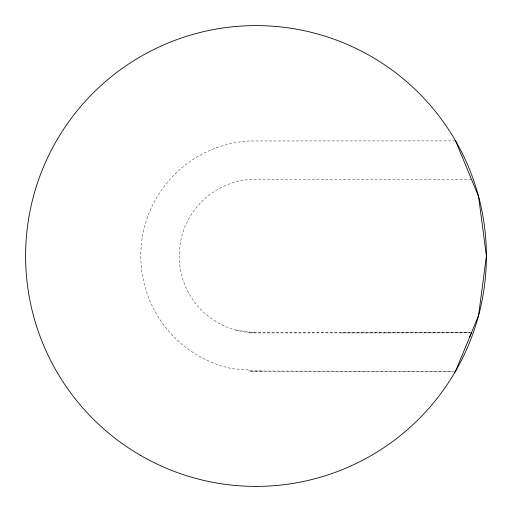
<?xml version="1.0" encoding="UTF-8"?>
<svg xmlns="http://www.w3.org/2000/svg" width="512" height="512" viewBox="0 0 512 512"><rect width="100%" height="100%" fill="white"/><g stroke="black" fill="none" stroke-linecap="round" stroke-linejoin="round"><path stroke-width="0.38" stroke-dasharray="2.56 1.92" d="M249.798 371.366L262.202 371.034L453.427 371.366L249.798 371.366L249.798 370.074M471.437 332.8L249.798 332.954L249.798 331.981M236.122 330.182L256 332.8L469.85 332.8M455.533 140.883L249.798 140.966A115.2 115.2 0 0 0 232.218 368.717L262.202 371.034M471.437 179.2L256 179.2A76.8 76.8 0 0 0 179.2 256A76.8 76.8 0 0 0 256 332.8M341.728 332.954L469.85 332.877"/><path stroke-width="0.77" d="M469.453 337.6L471.437 332.8M454.227 372.902L455.533 371.2L478.547 315.629L486.4 256L478.547 196.371L455.533 140.8M140.8 455.533A230.4 230.4 0 0 0 486.4 256A230.4 230.4 0 0 0 140.8 56.467A230.4 230.4 0 0 0 140.8 455.533"/></g></svg>
